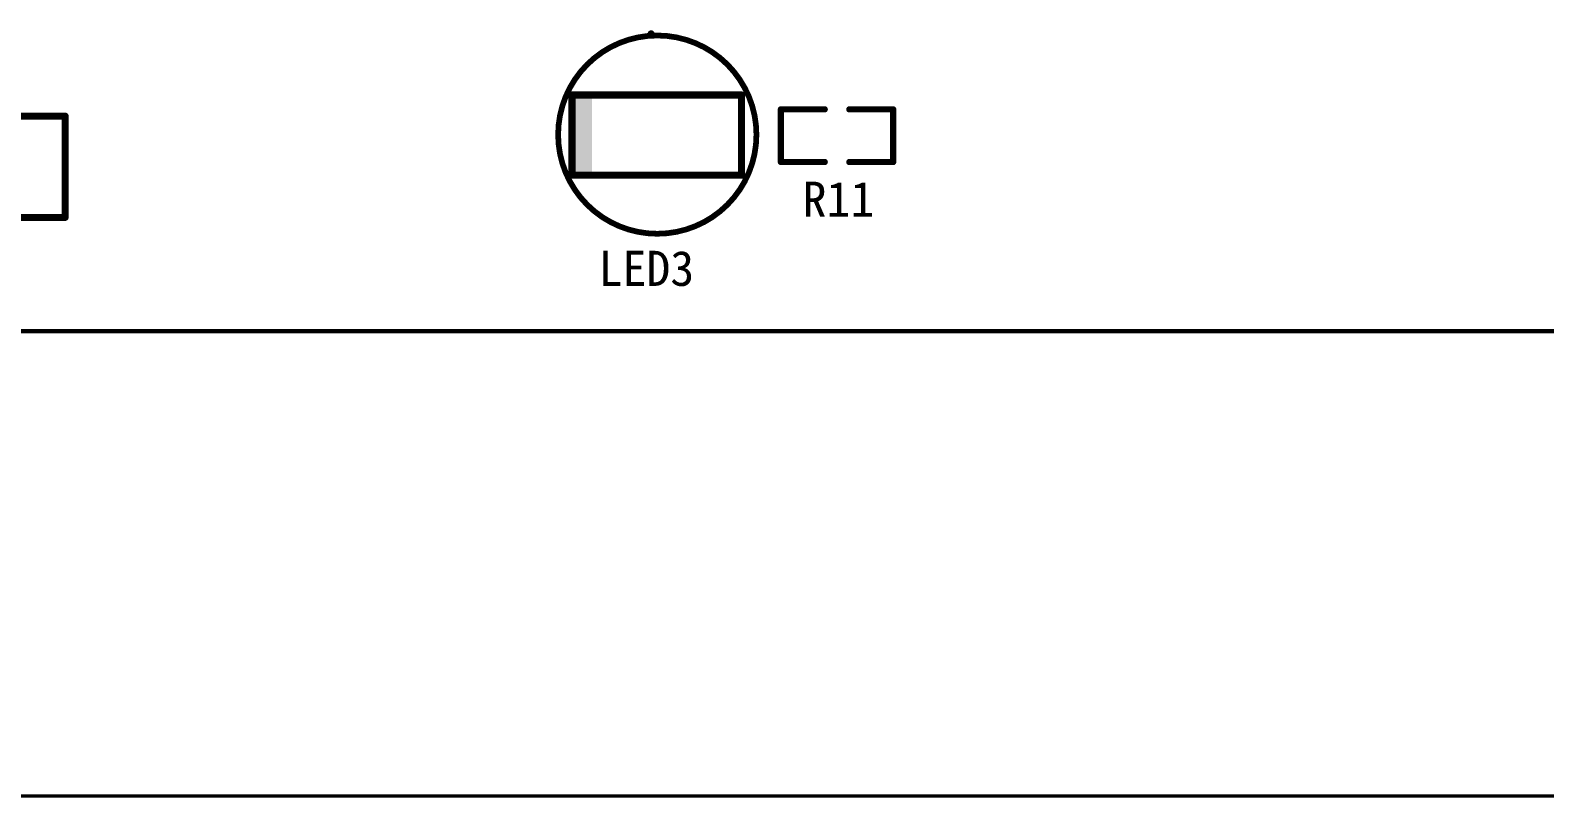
# Model space of a CAD drawing. Extents: x 780 to 1278, y 406 to 602.
# Drawn here: x 1034.08 to 1077.22, y 508.32 to 530.18 of the extents above; entities that cross this region are included whole.
import ezdxf

# ---------------------------------------------------------------- set-up
doc = ezdxf.new("R2010")
doc.units = 0
doc.header["$MEASUREMENT"] = 0
doc.layers.get('0').update_dxf_attribs({"linetype": 'CONTINUOUS'})
for name, color, linetype in [('BOTTOMOVERLAY', 7, 'CONTINUOUS'), ('KEEPOUTLAYER', 6, 'CONTINUOUS'), ('TOPOVERLAY', 7, 'CONTINUOUS')]:
    doc.layers.add(name, color=color, linetype=linetype)
doc.styles.get("Standard").update_dxf_attribs({"font": ''})
doc.styles.get('Standard').set_extended_font_data('SimSun')

# ---------------------------------------------------------------- blocks, each defined once
blk = doc.blocks.new('1005_42')
at = {"layer": 'TOPOVERLAY', "const_width": 0.2}
for points in [[(2.679, 1.458), (-2.655, 1.458)], [(-2.655, 1.458), (-2.655, -1.428)], [(2.679, 1.458), (2.679, -1.428)], [(2.679, -1.428), (-2.655, -1.428)]]:
    blk.add_lwpolyline(points, dxfattribs=at)
at = {"layer": 'TOPOVERLAY', "const_width": 0.1}
for points in [[(-2.705, 1.458, 1), (-2.605, 1.458, 1)], [(-2.705, 1.458, 1), (-2.605, 1.458, 1)], [(2.629, 1.458, 1), (2.729, 1.458, 1)], [(2.629, 1.458, 1), (2.729, 1.458, 1)], [(-2.705, -1.428, 1), (-2.605, -1.428, 1)], [(-2.705, -1.428, 1), (-2.605, -1.428, 1)], [(2.629, -1.428, 1), (2.729, -1.428, 1)], [(2.629, -1.428, 1), (2.729, -1.428, 1)]]:
    blk.add_lwpolyline(points, format="xyb", close=True, dxfattribs=at)
at = {"layer": 'TOPOVERLAY'}
blk.add_solid([(1.93, -1.427), (2.678, -1.427), (1.93, 1.459), (2.678, 1.459)], dxfattribs=at)
blk = doc.blocks.new('0805LED_85')
at = {"layer": 'TOPOVERLAY', "const_width": 0.203}
for points in [[(-2.591, -1.137), (-2.591, 1.149)], [(-2.591, 1.149), (-0.686, 1.149)], [(-0.686, 1.149), (0.33, 1.149)], [(0.33, 1.149), (2.235, 1.149)], [(2.235, -1.137), (2.235, 1.149)], [(-2.591, -1.137), (-0.686, -1.137)], [(-0.686, -1.137), (0.33, -1.137)], [(0.33, -1.137), (2.235, -1.137)]]:
    blk.add_lwpolyline(points, dxfattribs=at)
at = {"layer": 'TOPOVERLAY', "const_width": 0.102}
for points in [[(-2.642, 1.149, 1), (-2.54, 1.149, 1)], [(-2.642, 1.149, 1), (-2.54, 1.149, 1)], [(-0.737, 1.149, 1), (-0.635, 1.149, 1)], [(-0.737, 1.149, 1), (-0.635, 1.149, 1)], [(0.279, 1.149, 1), (0.381, 1.149, 1)], [(0.279, 1.149, 1), (0.381, 1.149, 1)], [(2.184, 1.149, 1), (2.286, 1.149, 1)], [(2.184, 1.149, 1), (2.286, 1.149, 1)], [(-2.642, -1.137, 1), (-2.54, -1.137, 1)], [(-2.642, -1.137, 1), (-2.54, -1.137, 1)], [(-0.737, -1.137, 1), (-0.635, -1.137, 1)], [(-0.737, -1.137, 1), (-0.635, -1.137, 1)], [(0.279, -1.137, 1), (0.381, -1.137, 1)], [(0.279, -1.137, 1), (0.381, -1.137, 1)], [(2.184, -1.137, 1), (2.286, -1.137, 1)], [(2.184, -1.137, 1), (2.286, -1.137, 1)]]:
    blk.add_lwpolyline(points, format="xyb", close=True, dxfattribs=at)
at = {"layer": 'TOPOVERLAY'}
blk.add_solid([(-2.575, -1.135), (-2.017, -1.135), (-2.575, 1.151), (-2.017, 1.151)], dxfattribs=at)
blk = doc.blocks.new('0603_108')
at = {"layer": 'TOPOVERLAY', "const_width": 0.178}
for points in [[(0.75, 1.6), (-0.75, 1.6)], [(-0.75, 0.35), (-0.75, 1.6)], [(0.75, 0.35), (0.75, 1.6)], [(-0.75, -1.6), (-0.75, -0.35)], [(0.75, -1.6), (0.75, -0.35)], [(0.75, -1.6), (-0.75, -1.6)]]:
    blk.add_lwpolyline(points, dxfattribs=at)
at = {"layer": 'TOPOVERLAY', "const_width": 0.0889}
for points in [[(-0.794, 1.6, 1), (-0.706, 1.6, 1)], [(-0.794, 1.6, 1), (-0.706, 1.6, 1)], [(0.706, 1.6, 1), (0.794, 1.6, 1)], [(0.706, 1.6, 1), (0.794, 1.6, 1)], [(-0.794, 0.35, 1), (-0.706, 0.35, 1)], [(0.706, 0.35, 1), (0.794, 0.35, 1)], [(-0.794, -0.35, 1), (-0.706, -0.35, 1)], [(0.706, -0.35, 1), (0.794, -0.35, 1)], [(-0.794, -1.6, 1), (-0.706, -1.6, 1)], [(-0.794, -1.6, 1), (-0.706, -1.6, 1)], [(0.706, -1.6, 1), (0.794, -1.6, 1)], [(0.706, -1.6, 1), (0.794, -1.6, 1)]]:
    blk.add_lwpolyline(points, format="xyb", close=True, dxfattribs=at)

msp = doc.modelspace()

# ---------------------------------------------------------------- linework, layer by layer
at = {"layer": 'BOTTOMOVERLAY', "const_width": 0.1}
msp.add_lwpolyline([(1051.74, 530.127, 1), (1051.79, 530.04, 1)], format="xyb", close=True, dxfattribs=at)
msp.add_lwpolyline([(1051.74, 530.127, 1), (1051.79, 530.04, 1)], format="xyb", close=True, dxfattribs=at)
at = {"layer": 'KEEPOUTLAYER'}
for points, const_width in [([(831.04, 521.611), (1166.04, 521.611)], 0.127), ([(1166.047, 508.372), (831.047, 508.372)], 0.1)]:
    msp.add_lwpolyline(points, dxfattribs=dict(at, const_width=const_width))
at = {"layer": 'TOPOVERLAY'}
for points, const_width in [([(1054.782, 527.211, 1), (1049.098, 527.211, 1)], 0.127), ([(1054.746, 527.211, 1), (1049.134, 527.211, 1)], 0.127), ([(1049.066, 527.211, 1), (1049.129, 527.211, 1)], 0.0635), ([(1049.102, 527.211, 1), (1049.166, 527.211, 1)], 0.0635), ([(1054.714, 527.211, 1), (1054.778, 527.211, 1)], 0.0635), ([(1054.75, 527.211, 1), (1054.814, 527.211, 1)], 0.0635)]:
    msp.add_lwpolyline(points, format="xyb", close=True, dxfattribs=dict(at, const_width=const_width))

# ---------------------------------------------------------------- block references
msp.add_blockref('0805LED_85', (1052.101, 527.191))
for name, p, rotation in [('0603_108', (1057.06, 527.181), 270), ('1005_42', (1032.42, 526.311), 180)]:
    msp.add_blockref(name, p, dxfattribs=dict(rotation=rotation))

# ---------------------------------------------------------------- texts
for s, p in [('R11', (1056.08, 524.871)), ('LED3', (1050.27, 522.901))]:
    msp.add_text(s, height=1, rotation=360, dxfattribs=at).set_placement(p)

doc.saveas('drawing.dxf')
